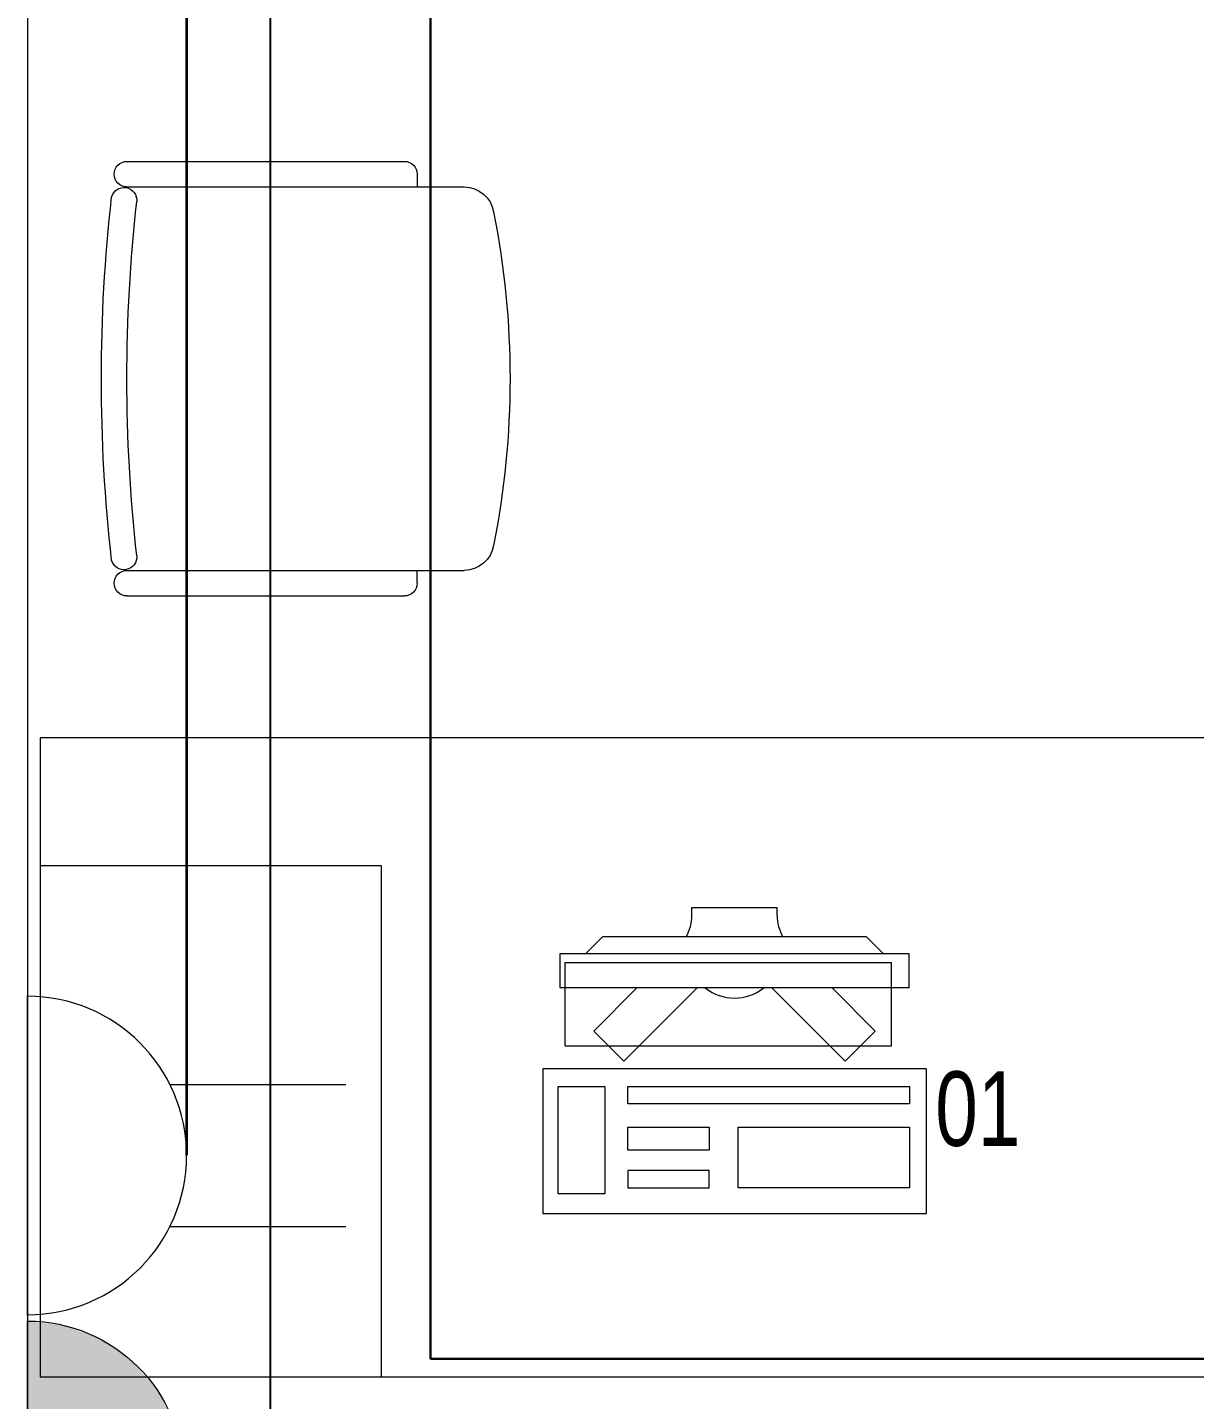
# Model space of a CAD drawing. Header units: metres. Extents: x 75097 to 220695, y -1557923 to -1361206.
# Drawn here: x 108078 to 109448, y -1421588 to -1419978 of the extents above; entities that cross this region are included whole.
import ezdxf

# ---------------------------------------------------------------- set-up
doc = ezdxf.new("R2010")
doc.units = ezdxf.units.M
doc.layers.get('0').update_dxf_attribs({"lineweight": 0})
doc.layers.add('A-100 - Copy$0$axes', color=8, linetype='Continuous')
for name, color, linetype, lineweight in [('A-100 - Copy$0$Medical Equipment and Furniture', 8, 'Continuous', 0), ('A-100 - Copy$0$Walls', 8, 'Continuous', 0), ('E-LG', 245, 'Continuous', 30)]:
    doc.layers.add(name, color=color, linetype=linetype, lineweight=lineweight)
doc.layers.add('E-POWR', color=7, linetype='Continuous', lineweight=9, true_color=0x4e7e3e)
doc.layers.add('E-PW', color=7, linetype='Continuous', lineweight=9, true_color=0x4e7e3e)
doc.styles.add('A-100 - Copy$0$X3G_ENTITY_257CFD', font='swisscl.ttf', dxfattribs={"height": 200})

# ---------------------------------------------------------------- blocks, each defined once
blk = doc.blocks.new('GI-041_dwg_E-SKT2-3902840-GI-041')
at = {"layer": 'E-POWR'}
blk.add_line((0.1982, 0), (-0.1982, 0), dxfattribs=at)
at = {"layer": 'E-PW'}
for p, q in [((-0.0879, 0.1765), (-0.0879, 0.3944)), ((0.0878, 0.1766), (0.0878, 0.3944)), ((-0.1466, 0), (0.1466, 0))]:
    blk.add_line(p, q, dxfattribs=at)
blk.add_arc((0, 0), 0.1972, 0.0142, 180.0142, dxfattribs=at)
blk = doc.blocks.new('GI-041_dwg_UPS-E-SKT1-3902843-GI-041')
at = {"layer": 'E-POWR'}
blk.add_hatch(color=256, dxfattribs=at).paths.add_polyline_path([(-0.1987, -0.0005), (0.1987, -0.0005), (0.1929, 0.0471), (0.176, 0.0919), (0.1487, 0.1313), (0.1129, 0.1631), (0.0705, 0.1853), (0.024, 0.1968), (-0.024, 0.1968), (-0.0705, 0.1853), (-0.1129, 0.1631), (-0.1487, 0.1313), (-0.176, 0.0919), (-0.1929, 0.0471)], flags=0)
for p, q in [((0, 0.1983), (0, 0.397)), ((-0.1987, -0.0005), (0.1987, -0.0005)), ((-0.1473, -0.0005), (0.1473, -0.0005))]:
    blk.add_line(p, q, dxfattribs=at)
blk.add_arc((0, -0.0005), 0.1987, 360, 180, dxfattribs=at)
blk = doc.blocks.new('A-100 - Copy$0$ITCWLS1-P')
for p, q in [((-0.17, 0.45), (-0.17, 0)), ((-0.17, 0.45), (0, 0.45)), ((0, 0.45), (0, 0)), ((-0.2651, 0.43, 0), (-0.3051, 0.43, 0)), ((-0.3051, 0.43, 0), (-0.3051, 0.02, 0)), ((-0.2651, 0.43, 0), (-0.2651, 0.02, 0)), ((-0.1496, 0.4305), (-0.1291, 0.4305)), ((-0.1291, 0.4305), (-0.1291, 0.4089)), ((-0.197, 0.4094), (-0.295, 0.4094)), ((-0.295, 0.0264), (-0.295, 0.4094)), ((-0.197, 0.0264), (-0.197, 0.4094)), ((-0.3251, 0.38, 0), (-0.3051, 0.4, 0)), ((-0.3251, 0.38, 0), (-0.3251, 0.07, 0)), ((-0.3503, 0.275), (-0.3596, 0.275)), ((-0.3596, 0.175), (-0.3596, 0.275)), ((-0.3503, 0.175), (-0.3596, 0.175)), ((-0.3251, 0.07, 0), (-0.3051, 0.05, 0)), ((-0.3051, 0.02, 0), (-0.2651, 0.02, 0)), ((-0.197, 0.0264), (-0.295, 0.0264)), ((-0.17, 0), (0, 0))]:
    blk.add_line(p, q)
at = {"extrusion": (2.48281e-10, 3.18408e-10, -1)}
for p, q in [((-0.2651, 0.3395), (-0.2144, 0.3902)), ((-0.1791, 0.3548), (-0.2144, 0.3902)), ((-0.2651, 0.2688), (-0.1791, 0.3548))]:
    blk.add_line(p, q, dxfattribs=at)
at = {"extrusion": (2.48281e-10, -3.18408e-10, -1)}
for p, q in [((-0.2651, 0.1812), (-0.1791, 0.0952)), ((-0.2651, 0.1105), (-0.2144, 0.0598)), ((-0.1791, 0.0952), (-0.2144, 0.0598))]:
    blk.add_line(p, q, dxfattribs=at)
for points in [[(-0.1291, 0.4089), (-0.1291, 0.1), (-0.1496, 0.1), (-0.1496, 0.4305)], [(-0.1496, 0.1), (-0.1496, 0.1), (-0.1496, 0.1), (-0.1496, 0.1), (-0.1496, 0.1), (-0.1496, 0.1), (-0.1496, 0.1), (-0.1496, 0.1), (-0.1496, 0.1)], [(-0.1496, 0.1), (-0.1496, 0.1), (-0.1496, 0.1), (-0.1496, 0.1), (-0.1496, 0.1), (-0.1496, 0.1), (-0.1496, 0.1), (-0.1496, 0.1), (-0.1496, 0.1), (-0.1496, 0.1), (-0.1496, 0.1), (-0.1496, 0.1), (-0.1496, 0.1), (-0.1496, 0.1), (-0.1496, 0.1), (-0.1496, 0.1), (-0.1496, 0.1), (-0.1496, 0.1)], [(-0.1496, 0.1), (-0.1496, 0.1), (-0.1496, 0.1), (-0.1496, 0.1), (-0.1496, 0.1), (-0.1496, 0.1), (-0.1496, 0.1), (-0.1496, 0.1), (-0.1496, 0.1), (-0.1496, 0.1)], [(-0.1496, 0.1), (-0.1496, 0.1), (-0.1496, 0.1), (-0.1496, 0.1), (-0.1496, 0.1), (-0.1496, 0.1), (-0.1496, 0.1)], [(-0.1496, 0.1), (-0.1496, 0.1), (-0.1496, 0.1), (-0.1496, 0.1), (-0.1496, 0.1), (-0.1496, 0.1), (-0.1496, 0.1), (-0.1496, 0.1), (-0.1496, 0.1), (-0.1496, 0.1)], [(-0.1496, 0.1), (-0.1496, 0.1), (-0.1496, 0.1), (-0.1496, 0.1), (-0.1496, 0.1), (-0.1496, 0.1), (-0.1496, 0.1), (-0.1496, 0.1), (-0.1496, 0.1), (-0.1496, 0.1), (-0.1496, 0.1), (-0.1496, 0.1), (-0.1496, 0.1), (-0.1496, 0.1), (-0.1496, 0.1)], [(-0.1496, 0.1), (-0.1496, 0.1), (-0.1496, 0.1), (-0.1496, 0.1), (-0.1496, 0.1), (-0.1496, 0.1), (-0.1496, 0.1), (-0.1496, 0.1), (-0.1496, 0.1), (-0.1496, 0.1)], [(-0.1496, 0.1), (-0.1496, 0.1), (-0.1496, 0.1), (-0.1496, 0.1), (-0.1496, 0.1), (-0.1496, 0.1), (-0.1496, 0.1), (-0.1496, 0.1), (-0.1496, 0.1), (-0.1496, 0.1)], [(-0.1496, 0.1), (-0.1496, 0.1), (-0.1496, 0.1), (-0.1496, 0.1), (-0.1496, 0.1), (-0.1496, 0.1), (-0.1496, 0.1), (-0.1496, 0.1), (-0.1496, 0.1), (-0.1496, 0.1), (-0.1496, 0.1), (-0.1496, 0.1), (-0.1496, 0.1), (-0.1496, 0.1), (-0.1496, 0.1), (-0.1496, 0.1), (-0.1496, 0.1), (-0.1496, 0.1), (-0.1496, 0.1), (-0.1496, 0.1), (-0.1496, 0.1), (-0.1496, 0.1), (-0.1496, 0.1), (-0.1496, 0.1), (-0.1496, 0.1), (-0.1496, 0.1), (-0.1496, 0.1), (-0.1496, 0.1), (-0.1496, 0.1), (-0.1496, 0.1), (-0.1496, 0.1), (-0.1496, 0.1), (-0.1496, 0.1), (-0.1496, 0.1), (-0.1496, 0.1), (-0.1496, 0.1), (-0.1496, 0.1), (-0.1496, 0.1), (-0.1496, 0.1), (-0.1496, 0.1), (-0.1496, 0.1), (-0.1496, 0.1), (-0.1496, 0.1), (-0.1496, 0.1), (-0.1496, 0.1), (-0.1496, 0.1), (-0.1496, 0.1), (-0.1496, 0.1), (-0.1496, 0.1), (-0.1496, 0.1), (-0.1496, 0.1), (-0.1496, 0.1), (-0.1496, 0.1), (-0.1496, 0.1)], [(-0.1496, 0.1), (-0.1496, 0.1), (-0.1496, 0.1), (-0.1496, 0.1), (-0.1496, 0.1), (-0.1496, 0.1), (-0.1496, 0.1), (-0.1496, 0.1), (-0.1496, 0.1), (-0.1496, 0.1), (-0.1496, 0.1), (-0.1496, 0.1), (-0.1496, 0.1), (-0.1496, 0.1), (-0.1496, 0.1), (-0.1496, 0.1), (-0.1496, 0.1), (-0.1496, 0.1), (-0.1496, 0.1), (-0.1496, 0.1), (-0.1496, 0.1), (-0.1496, 0.1), (-0.1496, 0.1), (-0.1496, 0.1), (-0.1496, 0.1), (-0.1496, 0.1), (-0.1496, 0.1), (-0.1496, 0.1), (-0.1496, 0.1), (-0.1496, 0.1), (-0.1496, 0.1), (-0.1496, 0.1), (-0.1496, 0.1), (-0.1496, 0.1), (-0.1496, 0.1), (-0.1496, 0.1), (-0.1496, 0.1), (-0.1496, 0.1), (-0.1496, 0.1), (-0.1496, 0.1), (-0.1496, 0.1), (-0.1496, 0.1), (-0.1496, 0.1), (-0.1496, 0.1), (-0.1496, 0.1), (-0.1496, 0.1), (-0.1496, 0.1), (-0.1496, 0.1), (-0.1496, 0.1), (-0.1496, 0.1), (-0.1496, 0.1), (-0.1496, 0.1), (-0.1496, 0.1), (-0.1496, 0.1), (-0.1496, 0.1), (-0.1496, 0.1), (-0.1496, 0.1), (-0.1496, 0.1), (-0.1496, 0.1), (-0.1496, 0.1), (-0.1496, 0.1), (-0.1496, 0.1), (-0.1496, 0.1), (-0.1496, 0.1), (-0.1496, 0.1), (-0.1496, 0.1), (-0.1496, 0.1), (-0.1496, 0.1), (-0.1496, 0.1), (-0.1496, 0.1), (-0.1496, 0.1), (-0.1496, 0.1), (-0.1496, 0.1), (-0.1496, 0.1), (-0.1496, 0.1), (-0.1496, 0.1), (-0.1496, 0.1), (-0.1496, 0.1), (-0.1496, 0.1), (-0.1496, 0.1), (-0.1496, 0.1), (-0.1496, 0.1), (-0.1496, 0.1), (-0.1496, 0.1), (-0.1496, 0.1), (-0.1496, 0.1), (-0.1496, 0.1), (-0.1496, 0.1), (-0.1496, 0.1)], [(-0.1496, 0.1), (-0.1496, 0.1), (-0.1496, 0.1), (-0.1496, 0.1), (-0.1496, 0.1), (-0.1496, 0.1), (-0.1496, 0.1), (-0.1496, 0.1), (-0.1496, 0.1), (-0.1496, 0.1), (-0.1496, 0.1), (-0.1496, 0.1)], [(-0.1496, 0.1), (-0.1496, 0.1), (-0.1496, 0.1), (-0.1496, 0.1), (-0.1496, 0.1), (-0.1496, 0.1), (-0.1496, 0.1)], [(-0.1496, 0.1), (-0.1496, 0.1), (-0.1496, 0.1), (-0.1496, 0.1), (-0.1496, 0.1), (-0.1496, 0.1), (-0.1496, 0.1), (-0.1496, 0.1), (-0.1496, 0.1), (-0.1496, 0.1), (-0.1496, 0.1), (-0.1496, 0.1), (-0.1496, 0.1), (-0.1496, 0.1), (-0.1496, 0.1), (-0.1496, 0.1), (-0.1496, 0.1)], [(-0.1496, 0.1), (-0.1496, 0.1), (-0.1496, 0.1), (-0.1496, 0.1), (-0.1496, 0.1), (-0.1496, 0.1), (-0.1496, 0.1), (-0.1496, 0.1), (-0.1496, 0.1), (-0.1496, 0.1), (-0.1496, 0.1), (-0.1496, 0.1), (-0.1496, 0.1), (-0.1496, 0.1), (-0.1496, 0.1), (-0.1496, 0.1), (-0.1496, 0.1), (-0.1496, 0.1), (-0.1496, 0.1), (-0.1496, 0.1), (-0.1496, 0.1), (-0.1496, 0.1), (-0.1496, 0.1), (-0.1496, 0.1), (-0.1496, 0.1), (-0.1496, 0.1), (-0.1496, 0.1), (-0.1496, 0.1), (-0.1496, 0.1), (-0.1496, 0.1), (-0.1496, 0.1), (-0.1496, 0.1), (-0.1496, 0.1), (-0.1496, 0.1), (-0.1496, 0.1), (-0.1496, 0.1), (-0.1496, 0.1), (-0.1496, 0.1), (-0.1496, 0.1), (-0.1496, 0.1), (-0.1496, 0.1), (-0.1496, 0.1), (-0.1496, 0.1), (-0.1496, 0.1), (-0.1496, 0.1), (-0.1496, 0.1), (-0.1496, 0.1), (-0.1496, 0.1), (-0.1496, 0.1), (-0.1496, 0.1), (-0.1496, 0.1), (-0.1496, 0.1), (-0.1496, 0.1), (-0.1496, 0.1), (-0.1496, 0.1), (-0.1496, 0.1), (-0.1496, 0.1), (-0.1496, 0.1), (-0.1496, 0.1), (-0.1496, 0.1), (-0.1496, 0.1), (-0.1496, 0.1), (-0.1496, 0.1), (-0.1496, 0.1), (-0.1496, 0.1), (-0.1496, 0.1), (-0.1496, 0.1), (-0.1496, 0.1), (-0.1496, 0.1), (-0.1496, 0.1), (-0.1496, 0.1), (-0.1496, 0.1), (-0.1496, 0.1), (-0.1496, 0.1), (-0.1496, 0.1), (-0.1496, 0.1), (-0.1496, 0.1), (-0.1496, 0.1), (-0.1496, 0.1), (-0.1496, 0.1), (-0.1496, 0.1), (-0.1496, 0.1), (-0.1496, 0.1), (-0.1496, 0.1), (-0.1496, 0.1), (-0.1496, 0.1), (-0.1496, 0.1), (-0.1496, 0.1), (-0.1496, 0.1), (-0.1496, 0.1), (-0.1496, 0.1), (-0.1496, 0.1), (-0.1496, 0.1), (-0.1496, 0.1), (-0.1496, 0.1), (-0.1496, 0.1), (-0.1496, 0.1), (-0.1496, 0.1), (-0.1496, 0.1), (-0.1496, 0.1), (-0.1496, 0.1), (-0.1496, 0.1), (-0.1496, 0.1), (-0.1496, 0.1), (-0.1496, 0.1), (-0.1496, 0.1), (-0.1496, 0.1), (-0.1496, 0.1), (-0.1496, 0.1), (-0.1496, 0.1), (-0.1496, 0.1)], [(-0.1496, 0.1), (-0.1496, 0.1), (-0.1496, 0.1), (-0.1496, 0.1), (-0.1496, 0.1), (-0.1496, 0.1), (-0.1496, 0.1), (-0.1496, 0.1)]]:
    blk.add_lwpolyline(points)
for points in [[(-0.1019, 0.4305), (-0.0304, 0.4305), (-0.0304, 0.2294), (-0.1019, 0.2294)], [(-0.1019, 0.1954), (-0.0747, 0.1954), (-0.0747, 0.1), (-0.1019, 0.1)], [(-0.0304, 0.1954), (-0.0508, 0.1954), (-0.0508, 0.1), (-0.0304, 0.1)], [(-0.1496, 0.1), (-0.1496, 0.1), (-0.1496, 0.1), (-0.1496, 0.1), (-0.1496, 0.1), (-0.1496, 0.1), (-0.1496, 0.1), (-0.1496, 0.1), (-0.1496, 0.1), (-0.1496, 0.1), (-0.1496, 0.1), (-0.1496, 0.1), (-0.1496, 0.1), (-0.1496, 0.1), (-0.1496, 0.1), (-0.1496, 0.1), (-0.1496, 0.1), (-0.1496, 0.1), (-0.1496, 0.1), (-0.1496, 0.1), (-0.1496, 0.1), (-0.1496, 0.1), (-0.1496, 0.1), (-0.1496, 0.1), (-0.1496, 0.1), (-0.1496, 0.1), (-0.1496, 0.1), (-0.1496, 0.1), (-0.1496, 0.1), (-0.1496, 0.1), (-0.1496, 0.1), (-0.1496, 0.1), (-0.1496, 0.1), (-0.1496, 0.1), (-0.1496, 0.1), (-0.1496, 0.1), (-0.1496, 0.1), (-0.1496, 0.1), (-0.1496, 0.1), (-0.1496, 0.1), (-0.1496, 0.1), (-0.1496, 0.1), (-0.1496, 0.1), (-0.1496, 0.1), (-0.1496, 0.1), (-0.1496, 0.1), (-0.1496, 0.1), (-0.1496, 0.1), (-0.1496, 0.1), (-0.1496, 0.1), (-0.1496, 0.1), (-0.1496, 0.1), (-0.1496, 0.1), (-0.1496, 0.1), (-0.1496, 0.1), (-0.1496, 0.1), (-0.1496, 0.1), (-0.1496, 0.1), (-0.1496, 0.1), (-0.1496, 0.1), (-0.1496, 0.1), (-0.1496, 0.1), (-0.1496, 0.1), (-0.1496, 0.1), (-0.1496, 0.1), (-0.1496, 0.1), (-0.1496, 0.1), (-0.1496, 0.1), (-0.1496, 0.1), (-0.1496, 0.1), (-0.1496, 0.1), (-0.1496, 0.1), (-0.1496, 0.1), (-0.1496, 0.1), (-0.1496, 0.1), (-0.1496, 0.1), (-0.1496, 0.1), (-0.1496, 0.1), (-0.1496, 0.1), (-0.1496, 0.1), (-0.1496, 0.1), (-0.1496, 0.1), (-0.1496, 0.1), (-0.1496, 0.1), (-0.1496, 0.1), (-0.1496, 0.1), (-0.1496, 0.1), (-0.1496, 0.1), (-0.1496, 0.1), (-0.1496, 0.1), (-0.1496, 0.1), (-0.1496, 0.1), (-0.1496, 0.1), (-0.1496, 0.1), (-0.1496, 0.1), (-0.1496, 0.1), (-0.1496, 0.1), (-0.1496, 0.1), (-0.1496, 0.1), (-0.1496, 0.1), (-0.1496, 0.1), (-0.1496, 0.1), (-0.1496, 0.1), (-0.1496, 0.1), (-0.1496, 0.1), (-0.1496, 0.1), (-0.1496, 0.1), (-0.1496, 0.1), (-0.1496, 0.1), (-0.1496, 0.1), (-0.1496, 0.1), (-0.1496, 0.1), (-0.1496, 0.1), (-0.1496, 0.1), (-0.1496, 0.1), (-0.1496, 0.1), (-0.1496, 0.1), (-0.1496, 0.1), (-0.1496, 0.1), (-0.1496, 0.1), (-0.1496, 0.1), (-0.1496, 0.1), (-0.1496, 0.1), (-0.1496, 0.1), (-0.1496, 0.1), (-0.1496, 0.1), (-0.1496, 0.1), (-0.1496, 0.1), (-0.1496, 0.1), (-0.1496, 0.1), (-0.1496, 0.1), (-0.1496, 0.1), (-0.1496, 0.1), (-0.1496, 0.1), (-0.1496, 0.1), (-0.1496, 0.1), (-0.1496, 0.1), (-0.1496, 0.1), (-0.1496, 0.1), (-0.1496, 0.1), (-0.1496, 0.1), (-0.1496, 0.1), (-0.1496, 0.1), (-0.1496, 0.1), (-0.1496, 0.1), (-0.1496, 0.1), (-0.1496, 0.1), (-0.1496, 0.1), (-0.1496, 0.1), (-0.1496, 0.1), (-0.1496, 0.1), (-0.1496, 0.1), (-0.1496, 0.1), (-0.1496, 0.1), (-0.1496, 0.1), (-0.1496, 0.1), (-0.1496, 0.1), (-0.1496, 0.1), (-0.1496, 0.1), (-0.1496, 0.1), (-0.1496, 0.1), (-0.1496, 0.1), (-0.1496, 0.1), (-0.1496, 0.1), (-0.1496, 0.1), (-0.1496, 0.1), (-0.1496, 0.1), (-0.1496, 0.1), (-0.1496, 0.1), (-0.1496, 0.1), (-0.1496, 0.1), (-0.1496, 0.1), (-0.1496, 0.1), (-0.1496, 0.1), (-0.1496, 0.1), (-0.1496, 0.1), (-0.1496, 0.1), (-0.1496, 0.1), (-0.1496, 0.1), (-0.1496, 0.1), (-0.1496, 0.1), (-0.1496, 0.1), (-0.1496, 0.1), (-0.1496, 0.1), (-0.1496, 0.1), (-0.1496, 0.1), (-0.1496, 0.1), (-0.1496, 0.1), (-0.1496, 0.1), (-0.1496, 0.1), (-0.1496, 0.1), (-0.1496, 0.1), (-0.1496, 0.1), (-0.1496, 0.1), (-0.1496, 0.1), (-0.1496, 0.1), (-0.1496, 0.1), (-0.1496, 0.1), (-0.1496, 0.1), (-0.1496, 0.1), (-0.1496, 0.1), (-0.1496, 0.1), (-0.1496, 0.1), (-0.1496, 0.1), (-0.1496, 0.1), (-0.1496, 0.1), (-0.1496, 0.1), (-0.1496, 0.1), (-0.1496, 0.1), (-0.1496, 0.1), (-0.1496, 0.1), (-0.1496, 0.1), (-0.1496, 0.1), (-0.1496, 0.1), (-0.1496, 0.1), (-0.1496, 0.1), (-0.1496, 0.1), (-0.1496, 0.1), (-0.1496, 0.1), (-0.1496, 0.1), (-0.1496, 0.1), (-0.1496, 0.1), (-0.1496, 0.1), (-0.1496, 0.1), (-0.1496, 0.1), (-0.1496, 0.1), (-0.1496, 0.1), (-0.1496, 0.1), (-0.1496, 0.1), (-0.1496, 0.1), (-0.1496, 0.1), (-0.1496, 0.1), (-0.1496, 0.1), (-0.1496, 0.1), (-0.1496, 0.1), (-0.1496, 0.1), (-0.1496, 0.1), (-0.1496, 0.1), (-0.1496, 0.1), (-0.1496, 0.1), (-0.1496, 0.1), (-0.1496, 0.1), (-0.1496, 0.1), (-0.1496, 0.1), (-0.1496, 0.1), (-0.1496, 0.1), (-0.1496, 0.1), (-0.1496, 0.1), (-0.1496, 0.1), (-0.1496, 0.1), (-0.1496, 0.1), (-0.1496, 0.1), (-0.1496, 0.1), (-0.1496, 0.1), (-0.1496, 0.1), (-0.1496, 0.1), (-0.1496, 0.1), (-0.1496, 0.1), (-0.1496, 0.1), (-0.1496, 0.1), (-0.1496, 0.1), (-0.1496, 0.1), (-0.1496, 0.1), (-0.1496, 0.1), (-0.1496, 0.1), (-0.1496, 0.1), (-0.1496, 0.1), (-0.1496, 0.1), (-0.1496, 0.1), (-0.1496, 0.1), (-0.1496, 0.1), (-0.1496, 0.1), (-0.1496, 0.1), (-0.1496, 0.1), (-0.1496, 0.1), (-0.1496, 0.1), (-0.1496, 0.1)], [(-0.1496, 0.1), (-0.1496, 0.1), (-0.1496, 0.1), (-0.1496, 0.1), (-0.1496, 0.1), (-0.1496, 0.1), (-0.1496, 0.1), (-0.1496, 0.1), (-0.1496, 0.1), (-0.1496, 0.1), (-0.1496, 0.1), (-0.1496, 0.1), (-0.1496, 0.1), (-0.1496, 0.1), (-0.1496, 0.1), (-0.1496, 0.1), (-0.1496, 0.1), (-0.1496, 0.1), (-0.1496, 0.1), (-0.1496, 0.1), (-0.1496, 0.1), (-0.1496, 0.1), (-0.1496, 0.1), (-0.1496, 0.1), (-0.1496, 0.1), (-0.1496, 0.1), (-0.1496, 0.1), (-0.1496, 0.1), (-0.1496, 0.1), (-0.1496, 0.1), (-0.1496, 0.1), (-0.1496, 0.1), (-0.1496, 0.1), (-0.1496, 0.1), (-0.1496, 0.1), (-0.1496, 0.1), (-0.1496, 0.1), (-0.1496, 0.1), (-0.1496, 0.1), (-0.1496, 0.1), (-0.1496, 0.1), (-0.1496, 0.1), (-0.1496, 0.1), (-0.1496, 0.1), (-0.1496, 0.1), (-0.1496, 0.1), (-0.1496, 0.1), (-0.1496, 0.1), (-0.1496, 0.1), (-0.1496, 0.1), (-0.1496, 0.1), (-0.1496, 0.1), (-0.1496, 0.1), (-0.1496, 0.1), (-0.1496, 0.1), (-0.1496, 0.1), (-0.1496, 0.1), (-0.1496, 0.1), (-0.1496, 0.1), (-0.1496, 0.1), (-0.1496, 0.1), (-0.1496, 0.1), (-0.1496, 0.1), (-0.1496, 0.1), (-0.1496, 0.1), (-0.1496, 0.1), (-0.1496, 0.1), (-0.1496, 0.1), (-0.1496, 0.1), (-0.1496, 0.1), (-0.1496, 0.1), (-0.1496, 0.1), (-0.1496, 0.1), (-0.1496, 0.1), (-0.1496, 0.1), (-0.1496, 0.1), (-0.1496, 0.1), (-0.1496, 0.1), (-0.1496, 0.1), (-0.1496, 0.1), (-0.1496, 0.1), (-0.1496, 0.1), (-0.1496, 0.1), (-0.1496, 0.1), (-0.1496, 0.1), (-0.1496, 0.1), (-0.1496, 0.1), (-0.1496, 0.1), (-0.1496, 0.1), (-0.1496, 0.1), (-0.1496, 0.1), (-0.1496, 0.1), (-0.1496, 0.1), (-0.1496, 0.1), (-0.1496, 0.1), (-0.1496, 0.1), (-0.1496, 0.1), (-0.1496, 0.1), (-0.1496, 0.1), (-0.1496, 0.1), (-0.1496, 0.1), (-0.1496, 0.1), (-0.1496, 0.1), (-0.1496, 0.1), (-0.1496, 0.1), (-0.1496, 0.1), (-0.1496, 0.1), (-0.1496, 0.1), (-0.1496, 0.1), (-0.1496, 0.1), (-0.1496, 0.1), (-0.1496, 0.1), (-0.1496, 0.1), (-0.1496, 0.1), (-0.1496, 0.1), (-0.1496, 0.1), (-0.1496, 0.1), (-0.1496, 0.1), (-0.1496, 0.1), (-0.1496, 0.1), (-0.1496, 0.1), (-0.1496, 0.1), (-0.1496, 0.1), (-0.1496, 0.1), (-0.1496, 0.1), (-0.1496, 0.1), (-0.1496, 0.1), (-0.1496, 0.1), (-0.1496, 0.1), (-0.1496, 0.1), (-0.1496, 0.1), (-0.1496, 0.1), (-0.1496, 0.1), (-0.1496, 0.1), (-0.1496, 0.1), (-0.1496, 0.1), (-0.1496, 0.1), (-0.1496, 0.1), (-0.1496, 0.1), (-0.1496, 0.1), (-0.1496, 0.1), (-0.1496, 0.1), (-0.1496, 0.1), (-0.1496, 0.1), (-0.1496, 0.1), (-0.1496, 0.1), (-0.1496, 0.1), (-0.1496, 0.1), (-0.1496, 0.1), (-0.1496, 0.1), (-0.1496, 0.1), (-0.1496, 0.1), (-0.1496, 0.1), (-0.1496, 0.1), (-0.1496, 0.1), (-0.1496, 0.1), (-0.1496, 0.1), (-0.1496, 0.1), (-0.1496, 0.1), (-0.1496, 0.1), (-0.1496, 0.1), (-0.1496, 0.1), (-0.1496, 0.1), (-0.1496, 0.1), (-0.1496, 0.1), (-0.1496, 0.1), (-0.1496, 0.1), (-0.1496, 0.1), (-0.1496, 0.1), (-0.1496, 0.1), (-0.1496, 0.1), (-0.1496, 0.1), (-0.1496, 0.1), (-0.1496, 0.1), (-0.1496, 0.1), (-0.1496, 0.1), (-0.1496, 0.1), (-0.1496, 0.1), (-0.1496, 0.1), (-0.1496, 0.1), (-0.1496, 0.1), (-0.1496, 0.1), (-0.1496, 0.1), (-0.1496, 0.1), (-0.1496, 0.1), (-0.1496, 0.1), (-0.1496, 0.1), (-0.1496, 0.1), (-0.1496, 0.1), (-0.1496, 0.1), (-0.1496, 0.1), (-0.1496, 0.1), (-0.1496, 0.1), (-0.1496, 0.1), (-0.1496, 0.1), (-0.1496, 0.1), (-0.1496, 0.1), (-0.1496, 0.1), (-0.1496, 0.1), (-0.1496, 0.1), (-0.1496, 0.1), (-0.1496, 0.1), (-0.1496, 0.1), (-0.1496, 0.1), (-0.1496, 0.1), (-0.1496, 0.1), (-0.1496, 0.1), (-0.1496, 0.1), (-0.1496, 0.1), (-0.1496, 0.1), (-0.1496, 0.1), (-0.1496, 0.1), (-0.1496, 0.1), (-0.1496, 0.1)], [(-0.1496, 0.1), (-0.1496, 0.1), (-0.1496, 0.1), (-0.1496, 0.1), (-0.1496, 0.1), (-0.1496, 0.1), (-0.1496, 0.1), (-0.1496, 0.1), (-0.1496, 0.1), (-0.1496, 0.1), (-0.1496, 0.1), (-0.1496, 0.1), (-0.1496, 0.1), (-0.1496, 0.1), (-0.1496, 0.1), (-0.1496, 0.1), (-0.1496, 0.1), (-0.1496, 0.1), (-0.1496, 0.1), (-0.1496, 0.1), (-0.1496, 0.1), (-0.1496, 0.1), (-0.1496, 0.1), (-0.1496, 0.1), (-0.1496, 0.1), (-0.1496, 0.1), (-0.1496, 0.1), (-0.1496, 0.1), (-0.1496, 0.1), (-0.1496, 0.1), (-0.1496, 0.1), (-0.1496, 0.1), (-0.1496, 0.1), (-0.1496, 0.1), (-0.1496, 0.1), (-0.1496, 0.1), (-0.1496, 0.1), (-0.1496, 0.1), (-0.1496, 0.1), (-0.1496, 0.1), (-0.1496, 0.1), (-0.1496, 0.1), (-0.1496, 0.1), (-0.1496, 0.1), (-0.1496, 0.1), (-0.1496, 0.1), (-0.1496, 0.1), (-0.1496, 0.1), (-0.1496, 0.1), (-0.1496, 0.1), (-0.1496, 0.1), (-0.1496, 0.1), (-0.1496, 0.1), (-0.1496, 0.1), (-0.1496, 0.1), (-0.1496, 0.1), (-0.1496, 0.1), (-0.1496, 0.1), (-0.1496, 0.1), (-0.1496, 0.1), (-0.1496, 0.1), (-0.1496, 0.1), (-0.1496, 0.1), (-0.1496, 0.1), (-0.1496, 0.1), (-0.1496, 0.1), (-0.1496, 0.1), (-0.1496, 0.1), (-0.1496, 0.1), (-0.1496, 0.1), (-0.1496, 0.1), (-0.1496, 0.1), (-0.1496, 0.1), (-0.1496, 0.1), (-0.1496, 0.1), (-0.1496, 0.1), (-0.1496, 0.1), (-0.1496, 0.1), (-0.1496, 0.1), (-0.1496, 0.1), (-0.1496, 0.1), (-0.1496, 0.1), (-0.1496, 0.1), (-0.1496, 0.1), (-0.1496, 0.1), (-0.1496, 0.1), (-0.1496, 0.1), (-0.1496, 0.1), (-0.1496, 0.1), (-0.1496, 0.1), (-0.1496, 0.1), (-0.1496, 0.1), (-0.1496, 0.1), (-0.1496, 0.1), (-0.1496, 0.1), (-0.1496, 0.1), (-0.1496, 0.1), (-0.1496, 0.1), (-0.1496, 0.1), (-0.1496, 0.1), (-0.1496, 0.1), (-0.1496, 0.1), (-0.1496, 0.1), (-0.1496, 0.1), (-0.1496, 0.1), (-0.1496, 0.1), (-0.1496, 0.1), (-0.1496, 0.1), (-0.1496, 0.1), (-0.1496, 0.1), (-0.1496, 0.1), (-0.1496, 0.1), (-0.1496, 0.1), (-0.1496, 0.1), (-0.1496, 0.1), (-0.1496, 0.1), (-0.1496, 0.1), (-0.1496, 0.1), (-0.1496, 0.1), (-0.1496, 0.1), (-0.1496, 0.1), (-0.1496, 0.1), (-0.1496, 0.1), (-0.1496, 0.1), (-0.1496, 0.1), (-0.1496, 0.1), (-0.1496, 0.1), (-0.1496, 0.1), (-0.1496, 0.1), (-0.1496, 0.1), (-0.1496, 0.1), (-0.1496, 0.1), (-0.1496, 0.1), (-0.1496, 0.1), (-0.1496, 0.1), (-0.1496, 0.1), (-0.1496, 0.1), (-0.1496, 0.1), (-0.1496, 0.1), (-0.1496, 0.1), (-0.1496, 0.1), (-0.1496, 0.1), (-0.1496, 0.1), (-0.1496, 0.1), (-0.1496, 0.1), (-0.1496, 0.1), (-0.1496, 0.1), (-0.1496, 0.1), (-0.1496, 0.1), (-0.1496, 0.1), (-0.1496, 0.1), (-0.1496, 0.1), (-0.1496, 0.1), (-0.1496, 0.1), (-0.1496, 0.1), (-0.1496, 0.1), (-0.1496, 0.1), (-0.1496, 0.1), (-0.1496, 0.1), (-0.1496, 0.1), (-0.1496, 0.1), (-0.1496, 0.1), (-0.1496, 0.1), (-0.1496, 0.1), (-0.1496, 0.1), (-0.1496, 0.1), (-0.1496, 0.1), (-0.1496, 0.1), (-0.1496, 0.1), (-0.1496, 0.1), (-0.1496, 0.1), (-0.1496, 0.1), (-0.1496, 0.1), (-0.1496, 0.1), (-0.1496, 0.1), (-0.1496, 0.1), (-0.1496, 0.1), (-0.1496, 0.1), (-0.1496, 0.1), (-0.1496, 0.1), (-0.1496, 0.1), (-0.1496, 0.1), (-0.1496, 0.1), (-0.1496, 0.1), (-0.1496, 0.1), (-0.1496, 0.1), (-0.1496, 0.1), (-0.1496, 0.1), (-0.1496, 0.1), (-0.1496, 0.1), (-0.1496, 0.1), (-0.1496, 0.1), (-0.1496, 0.1), (-0.1496, 0.1), (-0.1496, 0.1), (-0.1496, 0.1), (-0.1496, 0.1), (-0.1496, 0.1), (-0.1496, 0.1), (-0.1496, 0.1), (-0.1496, 0.1), (-0.1496, 0.1), (-0.1496, 0.1), (-0.1496, 0.1), (-0.1496, 0.1), (-0.1496, 0.1), (-0.1496, 0.1), (-0.1496, 0.1), (-0.1496, 0.1), (-0.1496, 0.1), (-0.1496, 0.1), (-0.1496, 0.1), (-0.1496, 0.1), (-0.1496, 0.1), (-0.1496, 0.1), (-0.1496, 0.1), (-0.1496, 0.1), (-0.1496, 0.1), (-0.1496, 0.1)], [(-0.1496, 0.0727), (-0.0236, 0.0727), (-0.0236, 0.0182), (-0.1496, 0.0182)]]:
    blk.add_lwpolyline(points, close=True)
for centre, radius, start, end in [((-0.3503, 0.325), 0.05, 270, 300.3093), ((-0.3089, 0.225), 0.0556, 321.9431, 38.0569), ((-0.3503, 0.125), 0.05, 59.6907, 90)]:
    blk.add_arc(centre, radius, start, end)
blk = doc.blocks.new('A-100 - Copy$0$GF21043-P')
for p, q in [((0.8, 0.75), (-0.8, 0.75)), ((-0.8, 0.75), (-0.8, 0)), ((-0.8, 0.6), (-0.4, 0.6)), ((-0.4, 0.6), (-0.4, 0)), ((-0.8, 0), (0.8, 0))]:
    blk.add_line(p, q)
blk = doc.blocks.new('A-100 - Copy$0$GF21016-P')
at = {"extrusion": (-1.24384e-09, -1.20261e-09, -1)}
for p, q in [((0.0128, 0.0179), (0.0128, 0.4136)), ((0.4628, 0.0179), (0.4628, 0.4136)), ((-0.0022, 0.3585), (0.0128, 0.3585)), ((0.4778, 0.3585), (0.4628, 0.3585)), ((-0.0172, 0.0179), (-0.0172, 0.3435)), ((0.4928, 0.0179), (0.4928, 0.3435)), ((0.4778, 0.0029), (0.4778, 0.0029))]:
    blk.add_line(p, q, dxfattribs=at)
for centre, radius, start, end in [((-0.2378, -0.5362), 1.0036, 78.7568, 101.2432), ((-0.0478, 0.4136), 0.035, 0, 80.6557), ((-0.4278, 0.4136), 0.035, 99.3443, 180), ((0.0022, 0.3435), 0.015, 0, 90), ((-0.4778, 0.3435), 0.015, 90, 180), ((0.0022, 0.0179), 0.015, 270, 0), ((0.0022, 0.0179), 0.015, 180, 270), ((-0.0284, 0.0145), 0.015, 284.3864, 95.5209), ((-0.2378, 1.8928), 1.8749, 263.6341, 276.3659), ((-0.4471, 0.0145), 0.015, 84.4791, 255.6136), ((-0.4778, 0.0179), 0.015, 270, 0), ((-0.4778, 0.0179), 0.015, 180, 270), ((-0.2378, 1.8734), 1.8855, 263.5119, 276.4881)]:
    blk.add_arc(centre, radius, start, end, dxfattribs=at)
blk = doc.blocks.new('A-100 - Copy')
at = {"layer": 'A-100 - Copy$0$axes'}
blk.add_line((108363.3, -1477297.4, 0), (108363.3, -1366691.8, 0), dxfattribs=at)
at = {"layer": 'A-100 - Copy$0$Walls', "elevation": 0}
blk.add_lwpolyline([(108078.3, -1418952.7), (108078.3, -1422591.4)], dxfattribs=at)
at = {"layer": 'A-100 - Copy$0$Medical Equipment and Furniture', "extrusion": (8.17196e-07, 2.67535e-11, -1), "xscale": -999.9999999999995, "yscale": 999.9999999999993, "zscale": 1000, "rotation": 90.00002540926212}
blk.add_blockref('A-100 - Copy$0$GF21016-P', (-108177.1, -1420152.1, -2.3), dxfattribs=at)
at = {"layer": 'A-100 - Copy$0$Medical Equipment and Furniture', "extrusion": (8.17187e-07, 1.19944e-18, 1), "xscale": 1000.000000000002, "yscale": 1000.000000000002, "zscale": 1000.000000000002}
blk.add_blockref('A-100 - Copy$0$GF21043-P', (108893.3, -1421561.4, 2.5), dxfattribs=at)
at = {"layer": 'A-100 - Copy$0$Medical Equipment and Furniture', "extrusion": (2.34751e-05, 2.20203e-06, 1), "xscale": 1000.000000000004, "yscale": 1000.000000000004, "zscale": 1000.000000000004, "rotation": 269.9985892333461}
blk.add_blockref('A-100 - Copy$0$ITCWLS1-P', (108682.9, -1421370.1, 1.8), dxfattribs=at)
at = {"layer": 'A-100 - Copy$0$Medical Equipment and Furniture', "insert": (109193.4, -1421202.9, 2.4), "char_height": 87.47, "attachment_point": 2, "style": 'A-100 - Copy$0$X3G_ENTITY_257CFD'}
blk.add_mtext('01', dxfattribs=at)

msp = doc.modelspace()

# ---------------------------------------------------------------- linework, layer by layer
at = {"layer": 'E-LG', "color": 1}
msp.add_lwpolyline([(114121.9, -1438163.1), (113976.1, -1437823.1), (112072.6, -1437823.1), (112072.6, -1431172), (112496.9, -1430971.6), (112081, -1430928.9), (112081, -1425669.9), (112433.9, -1425522.7), (112069.9, -1425406.5), (108550.8, -1425406.5), (108550.8, -1424950.6), (108261.7, -1424857.6), (108557.5, -1424816.6), (108557.5, -1421791.1), (108261.7, -1421679.4), (108556.9, -1421628.8), (112349.4, -1421628.8), (112433.9, -1421592.4), (112335.3, -1421540.3), (108551.1, -1421540.3), (108551.1, -1418318.7), (108261.7, -1418252.7)], dxfattribs=at)
at = {"layer": 'E-POWR', "const_width": 3}
msp.add_lwpolyline([(108265.1, -1421301.6), (108265.1, -1418667.9), (109498.3, -1418665.8), (109809.7, -1418665.8), (109809.7, -1419136.2), (111542.6, -1419137.3), (112432.3, -1419137.3), (112432.3, -1417109), (112954.9, -1417109), (112954.9, -1415315.9), (111918.1, -1415317.5)], dxfattribs=at)

# ---------------------------------------------------------------- block references
at = {"xscale": -923.0399999999992, "yscale": 923.0399999999992, "zscale": 923.0399999999992, "rotation": 270}
msp.add_blockref('GI-041_dwg_UPS-E-SKT1-3902843-GI-041', (108078.7, -1421679.4, 0), dxfattribs=at)
at = {"layer": 'E-POWR', "color": 85, "extrusion": (0, 0, -1), "xscale": -947.6469886575186, "yscale": 947.6469886575187, "zscale": -947.6469886575186, "rotation": 89.99981475956582}
msp.add_blockref('GI-041_dwg_E-SKT2-3902840-GI-041', (-108078.2, -1421301.6, 0), dxfattribs=at)

# ---------------------------------------------------------------- next in the draw order: block references
msp.add_blockref('A-100 - Copy', (0, 0))

doc.saveas('drawing.dxf')
